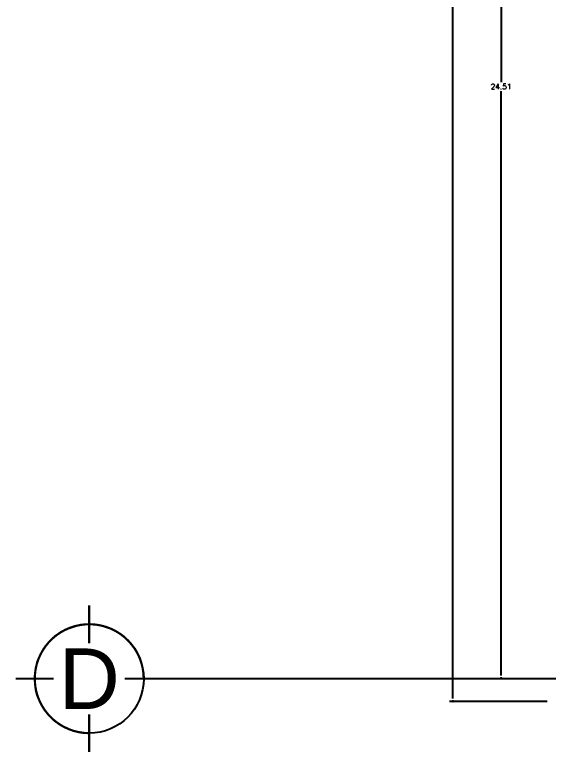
# Model space of a CAD drawing. Header units: millimetres. Extents: x 1263 to 3002, y 1308 to 2683.
# Drawn here: x 1263.5 to 1274.55, y 1353.82 to 1369.11 of the extents above; entities that cross this region are included whole.
import ezdxf
from ezdxf.enums import TextEntityAlignment as Align

# ---------------------------------------------------------------- set-up
doc = ezdxf.new("R2010")
doc.units = ezdxf.units.MM
doc.header["$PDMODE"] = 34
doc.linetypes.add('DASHDOT', pattern=[25.4, 12.7, -6.35, 0, -6.35])
for name, color, linetype in [('dim-75', 2, 'Continuous'), ('ejes', 140, 'DASHDOT'), ('MARCO', 254, 'Continuous')]:
    doc.layers.add(name, color=color, linetype=linetype)
doc.styles.add('75', font='romans.shx', dxfattribs={"height": 0.112})
doc.styles.add('ALA', font='arial.ttf')
doc.styles.get("Standard").update_dxf_attribs({"font": 'arial.ttf'})
doc.styles.add('TEXTOS', font='romans.shx')
doc.dimstyles.new('DIM-75P', dxfattribs={"dimtxt": 0.3, "dimasz": 0.3, "dimexe": 0.0675, "dimexo": 0.0468, "dimgap": 0.0375, "dimtad": 0, "dimtih": 1, "dimtoh": 1, "dimzin": 0, "dimdsep": 46, "dimtxsty": 'TEXTOS', "dimcen": 0.3, "dimclrd": 1, "dimclre": 1, "dimclrt": 2, "dimadec": 0, "dimazin": 0, "dimtfac": 1, "dimtmove": 1, "dimatfit": 3, "dimldrblk": 'flecha', "dimfxl": 0.045, "dimtolj": 1, "dimtzin": 0, "dimlwd": -1, "dimlwe": -1, "dimarcsym": 0})

# ---------------------------------------------------------------- blocks, each defined once
blk = doc.blocks.new('ejeh')
at = {"layer": 'ejes', "const_width": 0.02}
for points in [[(0, 1.3483), (0, 1)], [(-0.3258, 0.6742), (-0.6742, 0.6742)], [(0.3258, 0.6742), (0.6742, 0.6742)], [(0, 0), (0, 0.3483)]]:
    blk.add_lwpolyline(points, dxfattribs=at)
blk.add_lwpolyline([(0, 0.1742, -2.414214), (0.5, 0.6742, 1)], format="xyb", dxfattribs=at)
at = {"layer": 'ejes'}
blk.add_circle((0, 0.6742), 0.5, dxfattribs=at)
blk.add_attdef('X', text='', height=0.556, dxfattribs=at).set_placement((0, 0.6742), align=Align.MIDDLE_CENTER)
blk = doc.blocks.new('flecha')
at = {"ltscale": 6}
for points in [[(-0.021, 0.03), (-0.106, 0.13), (-0.124, 0.055), (-0.124, 0.212)], [(-0.021, -0.03), (-0.106, -0.13), (-0.124, -0.055), (-0.124, -0.212)]]:
    blk.add_hatch(color=256, dxfattribs=at).paths.add_polyline_path(points)
for p, q in [((0.009, -0.017), (-0.137, 0.242)), ((0.009, 0.017), (-0.137, -0.242)), ((-0.127, 0.244), (-0.127, 0.025)), ((-0.127, 0.025), (-0.104, 0.122)), ((0, 0), (-0.104, 0.122)), ((0, 0), (-0.104, -0.122)), ((-0.127, -0.025), (-0.127, -0.244)), ((-0.127, -0.025), (-0.104, -0.122))]:
    blk.add_line(p, q, dxfattribs=at)
for points in [[(-0.021, 0.03), (-0.106, 0.13), (-0.124, 0.055), (-0.124, 0.212)], [(-0.021, -0.03), (-0.106, -0.13), (-0.124, -0.055), (-0.124, -0.212)]]:
    blk.add_lwpolyline(points, close=True, dxfattribs=at)
blk = doc.blocks.new('*D46')
at = {"layer": 'Defpoints', "color": 0, "transparency": 16777216}
for p in [(1089.141, 118.429), (1087.141, 38.429), (1089.141, 38.429)]:
    blk.add_point(p, dxfattribs=at)
at = {"layer": 'dim-75', "color": 1, "transparency": 16777216}
for p, q in [((1089.094, 118.429), (1087.073, 118.429)), ((1087.141, 118.365), (1087.141, 78.522)), ((1087.141, 38.492), (1087.141, 78.335)), ((1089.094, 38.429), (1087.073, 38.429))]:
    blk.add_line(p, q, dxfattribs=at)
at = {"layer": 'dim-75', "color": 1, "transparency": 16777216, "xscale": 0.06375, "yscale": 0.06375, "zscale": 0.06375}
for p, rotation in [((1087.141, 118.429), 90), ((1087.141, 38.429), 270)]:
    blk.add_blockref('flecha', p, dxfattribs=dict(at, rotation=rotation))
at = {"layer": 'dim-75', "transparency": 16777216, "insert": (1087.141, 78.429), "char_height": 0.112, "attachment_point": 5, "style": '75'}
blk.add_mtext('\\A1;80.00', dxfattribs=at)
blk = doc.blocks.new('*D47')
at = {"layer": 'Defpoints', "color": 0, "transparency": 16777216}
for p in [(1088.141, 63.413), (1089.141, 63.413), (1089.141, 38.902)]:
    blk.add_point(p, dxfattribs=at)
at = {"layer": 'dim-75', "color": 1, "transparency": 16777216}
for p, q in [((1089.094, 63.413), (1088.073, 63.413)), ((1088.141, 63.349), (1088.141, 51.251)), ((1088.141, 38.966), (1088.141, 51.064)), ((1089.094, 38.902), (1088.073, 38.902))]:
    blk.add_line(p, q, dxfattribs=at)
at = {"layer": 'dim-75', "color": 1, "transparency": 16777216, "xscale": 0.06375, "yscale": 0.06375, "zscale": 0.06375}
for p, rotation in [((1088.141, 63.413), 90), ((1088.141, 38.902), 270)]:
    blk.add_blockref('flecha', p, dxfattribs=dict(at, rotation=rotation))
at = {"layer": 'dim-75', "transparency": 16777216, "insert": (1088.141, 51.158), "char_height": 0.112, "attachment_point": 5, "style": '75'}
blk.add_mtext('\\A1;24.51', dxfattribs=at)
blk = doc.blocks.new('planta conjunto')
at = {"layer": 'ejes'}
blk.add_line((-8.01, 0.474), (162.449, 0.474), dxfattribs=at)
at = {"layer": 'MARCO'}
ref = blk.add_blockref('ejeh', (-9.53, -1.047), dxfattribs=dict(at, xscale=2.254873559710263, yscale=2.254873559710263, zscale=2.254873559710263))
ref.add_attrib('X', 'D', dxfattribs={"layer": 'ejes', "height": 1.254, "style": 'ALA'}).set_placement((-9.53, 0.473), align=Align.MIDDLE_CENTER)
at = {"layer": 'dim-75'}
for base, p1, p2, picture, middle in [((-2, 0), (0, 80), (0, 0), '*D46', (-2, 40)), ((-1, 24.984), (0, 0.474), (0, 24.984), '*D47', (-1, 12.729))]:
    dim = blk.add_linear_dim(base=base, p1=p1, p2=p2, angle=90, dimstyle='DIM-75P', dxfattribs=at)
    dim.commit()
    dim.dimension.update_dxf_attribs({"geometry": picture, "text_midpoint": middle, "insert": (-1089.141, -38.429)})

msp = doc.modelspace()

# ---------------------------------------------------------------- block references
msp.add_blockref('planta conjunto', (1274.5697, 1354.89372))

doc.saveas('drawing.dxf')
